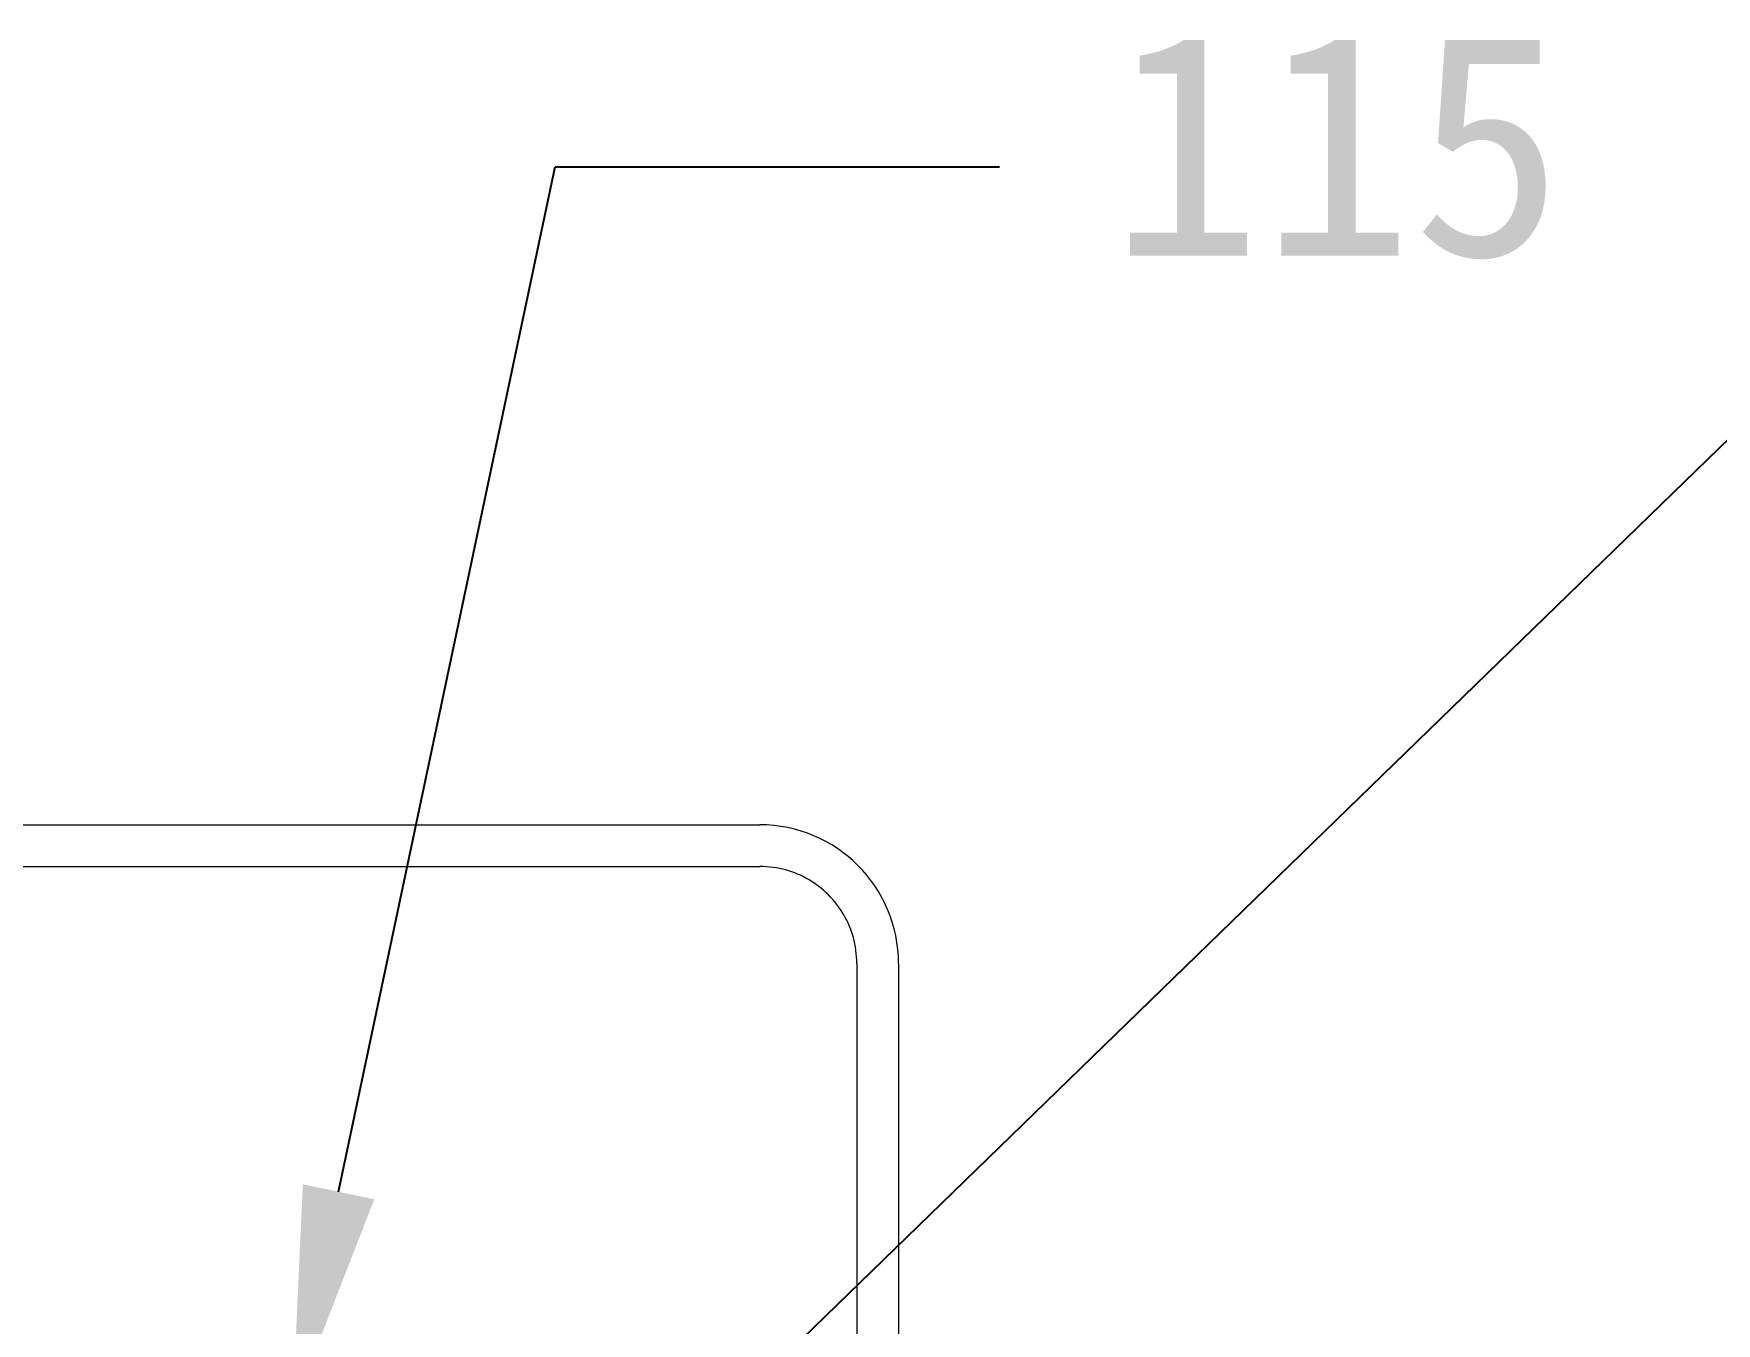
# Model space of a CAD drawing. Header units: millimetres. Extents: x 35 to 332, y 141 to 455.
# Drawn here: x 220.63 to 250.94, y 301.45 to 324.69 of the extents above; entities that cross this region are included whole.
import ezdxf
from ezdxf import colors
from ezdxf.entities.mleader import LeaderData, LeaderLine
from ezdxf.math import Vec2, Vec3

# ---------------------------------------------------------------- set-up
doc = ezdxf.new("R2010")
doc.units = ezdxf.units.MM
doc.layers.add('00点位图', color=100, linetype='Continuous')
doc.styles.get("Standard").update_dxf_attribs({"font": ''})
doc.styles.get('Standard').set_extended_font_data('SimSun')

# ---------------------------------------------------------------- blocks, each defined once
blk = doc.blocks.new('DFSADVS')
at = {"color": 0, "linetype": 'Continuous', "lineweight": 18}
for p, q in [((706.7454, -181.1052), (713.7454, -181.1052)), ((706.7454, -181.2553), (713.7454, -181.2553)), ((706.2454, -187.8413), (706.2454, -181.6053)), ((706.3954, -184.8053), (706.3954, -181.6053))]:
    blk.add_line(p, q, dxfattribs=at)
blk.add_arc((706.7454, -181.6053), 0.5, 90, 180, dxfattribs=at)
blk.add_open_spline([(706.7454, -181.2553), (706.7121, -181.2559), (706.6493, -181.2644), (706.568, -181.2993), (706.4951, -181.3549), (706.4395, -181.4278), (706.4046, -181.5091), (706.3961, -181.5719), (706.3954, -181.6053)], degree=3, dxfattribs=at)

msp = doc.modelspace()

# ---------------------------------------------------------------- block references
at = {"xscale": 5, "yscale": 5, "zscale": 5, "rotation": 270}
msp.add_blockref('DFSADVS', (1141.736, 3841.662), dxfattribs=at)

# ---------------------------------------------------------------- leaders
at = {"layer": '00点位图'}
ml = msp.add_multileader_mtext('Standard', dxfattribs=at)
ml.set_content('115', color=256)
ml.set_leader_properties()
ml.build(insert=Vec2(0, 0))
ctx = ml.context
ctx.base_point, ctx.plane_origin = Vec3(238.027, 322.288), Vec3(225.297, 299.91)
notes = []
notes.append((ctx, [(0, (1, 1, 0), (230.027, 322.288), (1, 0), 8, [(0, [(225.297, 299.91)], 0, [])])]))
ctx.mtext.insert, ctx.mtext.defined_height, ctx.mtext.flow_direction = Vec3(240.027, 324.688), 8, 5
ml = msp.add_multileader_mtext('Standard', dxfattribs=at)
ml.set_content('65', color=256)
ml.set_leader_properties()
ml.build(insert=Vec2(0, 0))
ctx = ml.context
ctx.base_point, ctx.plane_origin = Vec3(185.936, 318.627), Vec3(221.59, 296.435)
ctx.text_align_type = 2
notes.append((ctx, [(0, (1, 1, 0), (203.002, 318.627), (-1, 0), 8, [(0, [(221.59, 296.435)], 0, [])])]))
ctx.mtext.insert, ctx.mtext.defined_height, ctx.mtext.alignment, ctx.mtext.flow_direction = Vec3(193.002, 321.027), 8, 3, 5
ml = msp.add_multileader_mtext('Standard', dxfattribs=at)
ml.set_content('66', color=256)
ml.set_leader_properties()
ml.build(insert=Vec2(0, 0))
ctx = ml.context
ctx.base_point, ctx.plane_origin = Vec3(259.756, 317.97), Vec3(229.59, 296.435)
notes.append((ctx, [(0, (1, 1, 0), (251.756, 317.97), (1, 0), 8, [(0, [(229.59, 296.435)], 0, [])])]))
ctx.mtext.insert, ctx.mtext.defined_height, ctx.mtext.flow_direction = Vec3(261.756, 320.37), 8, 5
for ctx, leaders in notes:
    for number, flags, end, landing, length, lines in leaders:
        leader = LeaderData()
        leader.index, (leader.has_last_leader_line, leader.has_dogleg_vector, leader.attachment_direction) = number, flags
        leader.last_leader_point, leader.dogleg_vector, leader.dogleg_length = Vec3(end), Vec3(landing), length
        for number, points, colour, breaks in lines:
            line = LeaderLine()
            line.index, line.vertices, line.color, line.breaks = number, Vec3.list(points), colors.encode_raw_color(colour), breaks
            leader.lines.append(line)
        ctx.leaders.append(leader)

doc.saveas('drawing.dxf')
